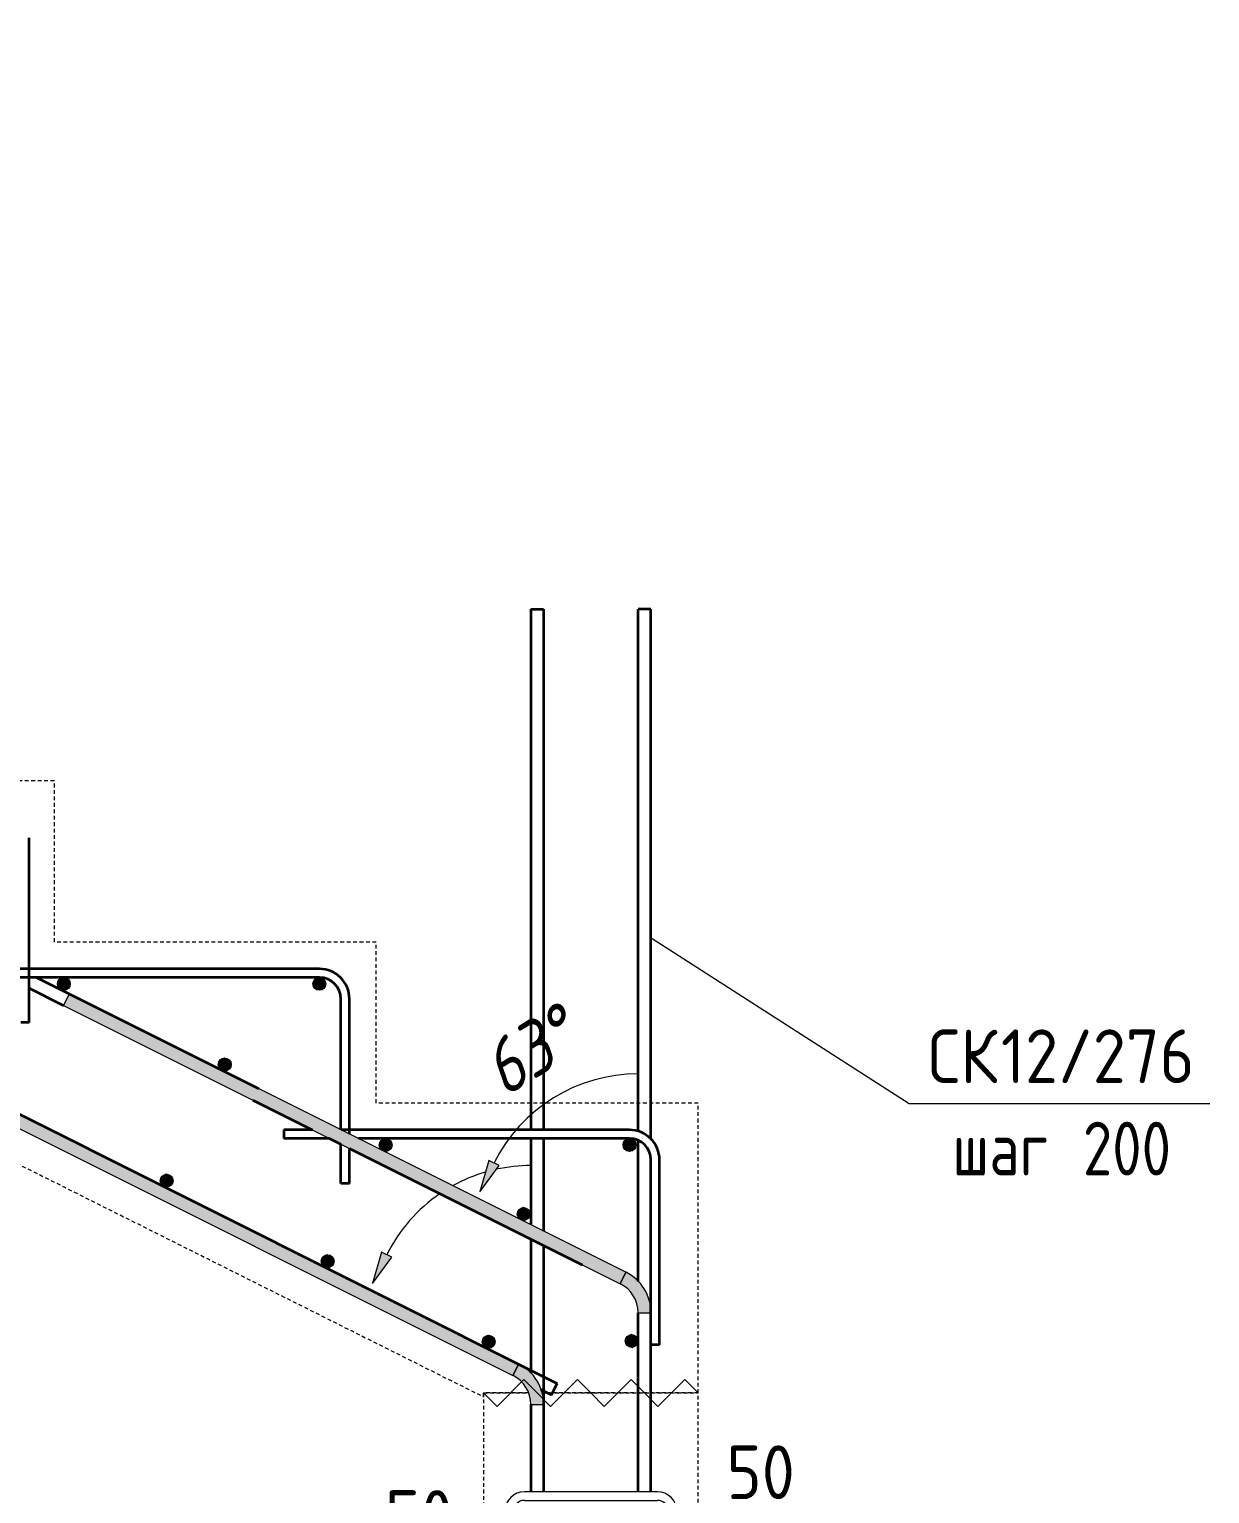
# Model space of a CAD drawing. Header units: millimetres. Extents: x -35194 to -15704, y -2621 to 78616.
# Drawn here: x -22963 to -21863, y -1434 to -70 of the extents above; entities that cross this region are included whole.
import ezdxf

# ---------------------------------------------------------------- set-up
doc = ezdxf.new("R2010")
doc.units = ezdxf.units.MM
doc.linetypes.add('01 Штриховая _4 мм_', pattern=[6, 3.5, -2.5])
for name, color, linetype, lineweight in [('AA_Dim', 7, 'Continuous', 9), ('AA_Dim-20', 7, 'Continuous', 9), ('AA_Oformlenie', 7, 'Continuous', 9), ('AA_Vinoska', 7, 'Continuous', 9), ('KR_Armatura', 7, 'Continuous', 20), ('KR_Armatura_Tonkie', 7, 'Continuous', 20)]:
    doc.layers.add(name, color=color, linetype=linetype, lineweight=lineweight)
for name, color, linetype, lineweight, true_color in [('AF_Perekritie', 7, 'Continuous', 60, 0x006a35), ('AF_Perekritie_Опалубка', 7, 'Continuous', 60, 0x006a35), ('AF_Stena_Опалубка', 7, 'Continuous', 20, 0x0063c6)]:
    doc.layers.add(name, color=color, linetype=linetype, lineweight=lineweight, true_color=true_color)
doc.styles.add('ISOCPEUR_1', font='isocpeur.TTF', dxfattribs={"width": 0.9, "height": 50})
doc.styles.add('ISOCPEUR_2', font='isocpeur.TTF', dxfattribs={"width": 0.8, "height": 50})
doc.styles.add('ISOCPEUR_I', font='isocpeui.ttf', dxfattribs={"width": 0.85, "height": 50})
doc.dimstyles.new('00_Точн_3_знака__прозр__1', dxfattribs={"dimscale": 304.8, "dimtxt": 50.137748, "dimasz": 0.111549, "dimexe": 0.098425, "dimexo": 0.065617, "dimgap": 0.006562, "dimtad": 1, "dimdec": 3, "dimrnd": 0.001, "dimdsep": 46, "dimtxsty": 'ISOCPEUR_1', "dimblk1": 'OBLIQUE', "dimblk2": 'OBLIQUE', "dimsah": 1, "dimcen": 0.09, "dimdle": 0.098425, "dimazin": 0, "dimtfac": 1, "dimtdec": 4, "dimtix": 1, "dimtmove": 1, "dimatfit": 3, "dimfxl": 1, "dimtvp": 1, "dimtolj": 1, "dimtzin": 0, "dimlwd": 18, "dimlwe": 18, "dimarcsym": 2})

# ---------------------------------------------------------------- blocks, each defined once
blk = doc.blocks.new('Ktcnybwf - Лестница-3686718-А-А Арм')
at = {"layer": 'AF_Perekritie', "linetype": '01 Штриховая _4 мм_', "lineweight": 20}
for p, q in [((32180.1, -70), (31880.1, -70)), ((32180.1, -170), (32180.1, -70)), ((32480.1, -170), (32180.1, -170)), ((32480.1, -320), (32480.1, -170)), ((31880.1, -270), (31932.8, -270)), ((31932.8, -270), (34080.1, -1343.6)), ((32780.1, -320), (32480.1, -320)), ((32780.1, -470), (32780.1, -320)), ((33080.1, -470), (32780.1, -470)), ((33080.1, -620), (33080.1, -470)), ((33380.1, -620), (33080.1, -620)), ((33380.1, -770), (33380.1, -620)), ((33680.1, -770), (33380.1, -770)), ((33680.1, -920), (33680.1, -770)), ((33980.1, -920), (33680.1, -920)), ((33980.1, -1070), (33980.1, -920)), ((34280.1, -1070), (33980.1, -1070)), ((34280.1, -1340), (34280.1, -1070)), ((34080.1, -1343.6), (34080.1, -1340)), ((34080.1, -1340), (34122, -1340)), ((34134.6, -1340), (34280.1, -1340))]:
    blk.add_line(p, q, dxfattribs=at)
blk = doc.blocks.new('079_Обозначение загиба стержня _ЭлУзла_ - Сплошные линии-3858659-А-А Арм')
at = {"layer": 'AA_Oformlenie'}
for points in [[(34107.5, -1323.7), (34112.8, -1313), (33594, -1053.7), (33588.6, -1064.5), (33978, -1259)], [(33976.5, -1238), (33994.6, -1213.5), (33985.1, -1208.8), (33978, -1232.8)], [(34136.1, -1350.6), (34135, -1341.3), (34132, -1332.6), (34127.1, -1324.7), (34120.6, -1318), (34112.8, -1313), (34107.5, -1323.7), (34113, -1327.3), (34117.7, -1332.1), (34121.2, -1337.7), (34123.3, -1344), (34124.1, -1350.6), (34125, -1350.6)]]:
    blk.add_hatch(color=256, dxfattribs=at).paths.add_polyline_path(points)
for p, q in [((33594, -1053.7), (33588.6, -1064.5)), ((33594, -1053.7), (33588.6, -1064.5)), ((34112.8, -1313), (33594, -1053.7)), ((34112.8, -1313), (33594, -1053.7)), ((33588.6, -1064.5), (34107.5, -1323.7)), ((33588.6, -1064.5), (34107.5, -1323.7)), ((33985.1, -1208.8), (33976.5, -1238)), ((33976.5, -1238), (33994.6, -1213.5)), ((33994.6, -1213.5), (33985.1, -1208.8)), ((34112.8, -1313), (34107.5, -1323.7)), ((34107.5, -1323.7), (34112.8, -1313)), ((34124.1, -1350.6), (34136.1, -1350.6))]:
    blk.add_line(p, q, dxfattribs=at)
for centre, radius, start, end in [((34124.1, -1278.2), 150, 90, 102.3712), ((34124.1, -1278.2), 150, 106.5097, 118.7974), ((34124.1, -1278.2), 150, 124.1972, 153.45), ((34094.1, -1350.6), 42, 360, 63.45), ((34094.1, -1350.6), 42, 360, 63.45), ((34094.1, -1350.6), 30, 360, 63.45), ((34094.1, -1350.6), 30, 360, 63.45)]:
    blk.add_arc(centre, radius, start, end, dxfattribs=at)
blk = doc.blocks.new('079_Обозначение загиба стержня _ЭлУзла_ - Сплошные линии-3858666-А-А Арм')
at = {"layer": 'AA_Oformlenie'}
for points in [[(34207.5, -1238.4), (34212.8, -1227.6), (33694, -968.4), (33688.6, -979.1), (34070.1, -1169.7)], [(34076.5, -1152.6), (34094.6, -1128.2), (34085.1, -1123.4)], [(34236.1, -1265.2), (34235, -1256), (34232, -1247.2), (34227.1, -1239.3), (34220.6, -1232.7), (34212.8, -1227.6), (34207.5, -1238.4), (34213, -1242), (34217.7, -1246.7), (34221.2, -1252.4), (34223.3, -1258.6), (34224.1, -1265.2)]]:
    blk.add_hatch(color=256, dxfattribs=at).paths.add_polyline_path(points)
for p, q in [((33694, -968.4), (33688.6, -979.1)), ((33694, -968.4), (33688.6, -979.1)), ((33688.6, -979.1), (34207.5, -1238.4)), ((33688.6, -979.1), (34207.5, -1238.4)), ((34212.8, -1227.6), (33694, -968.4)), ((34212.8, -1227.6), (33694, -968.4)), ((34085.1, -1123.4), (34076.5, -1152.6)), ((34076.5, -1152.6), (34094.6, -1128.2)), ((34094.6, -1128.2), (34085.1, -1123.4)), ((34212.8, -1227.6), (34207.5, -1238.4)), ((34207.5, -1238.4), (34212.8, -1227.6)), ((34224.1, -1265.2), (34236.1, -1265.2))]:
    blk.add_line(p, q, dxfattribs=at)
for centre, radius, start, end in [((34224.1, -1192.8), 150, 90, 153.45), ((34194.1, -1265.2), 30, 360, 63.45), ((34194.1, -1265.2), 30, 360, 63.45), ((34194.1, -1265.2), 42, 360, 63.45), ((34194.1, -1265.2), 42, 360, 63.45)]:
    blk.add_arc(centre, radius, start, end, dxfattribs=at)
blk = doc.blocks.new('079_Шпилька _ЭлУзла_ - d8 А240-3872181-А-А Арм')
at = {"layer": 'AA_Oformlenie'}
for p, q in [((30442.1, -632), (30318.1, -632)), ((30318.1, -640), (30442.1, -640)), ((30358.1, -660), (30318.1, -660)), ((30318.1, -668), (30358.1, -668)), ((30358.1, -668), (30358.1, -660)), ((30442.1, -660), (30402.1, -660)), ((30402.1, -660), (30402.1, -668)), ((30402.1, -668), (30442.1, -668))]:
    blk.add_line(p, q, dxfattribs=at)
for centre, radius, start, end in [((30318.1, -650), 18, 90, 270), ((30318.1, -650), 10, 90, 270), ((30442.1, -650), 18, 270, 90), ((30442.1, -650), 10, 270, 90)]:
    blk.add_arc(centre, radius, start, end, dxfattribs=at)
blk = doc.blocks.new('Последовательность узлов - 3мм масшт20-904339-А-А Арм')
at = {"layer": 'AA_Oformlenie'}
for p, q in [((34117.6, -1327.5), (34092.6, -1352.5)), ((34130.1, -1340), (34117.6, -1327.5)), ((34167.6, -1327.5), (34142.6, -1352.5)), ((34180.1, -1340), (34167.6, -1327.5)), ((34217.6, -1327.5), (34192.6, -1352.5)), ((34230.1, -1340), (34217.6, -1327.5)), ((34267.6, -1327.5), (34242.6, -1352.5)), ((34280.1, -1340), (34267.6, -1327.5)), ((34080.1, -1340), (34092.6, -1352.5)), ((34130.1, -1340), (34142.6, -1352.5)), ((34180.1, -1340), (34192.6, -1352.5)), ((34230.1, -1340), (34242.6, -1352.5))]:
    blk.add_line(p, q, dxfattribs=at)
blk = doc.blocks.new('DIMBLOCK59-А-А Арм')
at = {"layer": 'AA_Dim-20', "color": 30, "lineweight": 18, "true_color": 0xff8000, "transparency": 16777216}
for p, q in [((-22333.7, -1456), (-22365.2, -1556.8)), ((-22251.3, -1456), (-22333.7, -1456)), ((-22390.2, -1560.8), (-22390.2, -1526.8)), ((-22340.2, -1560.8), (-22340.2, -1526.8)), ((-22340.2, -1556.8), (-22390.2, -1556.8)), ((-22390.2, -1556.8), (-22390.2, -1560.8)), ((-22340.2, -1556.8), (-22340.2, -1560.8))]:
    blk.add_line(p, q, dxfattribs=at)
at = {"layer": 'AA_Dim-20', "color": 30, "lineweight": 30, "true_color": 0xff8000, "transparency": 16777216}
for p, q in [((-22390.2, -1556.8), (-22373.2, -1539.8)), ((-22340.2, -1556.8), (-22323.2, -1539.8)), ((-22390.2, -1556.8), (-22407.2, -1573.8)), ((-22340.2, -1556.8), (-22357.2, -1573.8))]:
    blk.add_line(p, q, dxfattribs=at)
at = {"layer": 'AA_Dim-20', "color": 0, "lineweight": 18, "transparency": 16777216, "insert": (-22313.7, -1388.8), "char_height": 50, "width": 74.923, "attachment_point": 1, "line_spacing_factor": 1.135194, "style": 'ISOCPEUR_1'}
blk.add_mtext('50', dxfattribs=at)
blk = doc.blocks.new('_Oblique')
at = {"color": 0, "linetype": 'ByBlock', "lineweight": -2}
blk.add_line((-0.5, -0.5), (0.5, 0.5), dxfattribs=at)
blk = doc.blocks.new('DIMBLOCK61-А-А Арм')
at = {"layer": 'AA_Dim-20', "color": 30, "lineweight": 18, "true_color": 0xff8000, "transparency": 16777216}
for p, q in [((-22631.8, -1497.6), (-22549.4, -1497.6)), ((-22549.4, -1497.6), (-22515.2, -1556.8)), ((-22540.2, -1560.8), (-22540.2, -1526.8)), ((-22490.2, -1560.8), (-22490.2, -1526.8)), ((-22490.2, -1556.8), (-22540.2, -1556.8)), ((-22540.2, -1556.8), (-22540.2, -1560.8)), ((-22490.2, -1556.8), (-22490.2, -1560.8))]:
    blk.add_line(p, q, dxfattribs=at)
at = {"layer": 'AA_Dim-20', "color": 30, "lineweight": 30, "true_color": 0xff8000, "transparency": 16777216}
for p, q in [((-22540.2, -1556.8), (-22523.2, -1539.8)), ((-22490.2, -1556.8), (-22473.2, -1539.8)), ((-22540.2, -1556.8), (-22557.2, -1573.8)), ((-22490.2, -1556.8), (-22507.2, -1573.8))]:
    blk.add_line(p, q, dxfattribs=at)
at = {"layer": 'AA_Dim-20', "color": 0, "lineweight": 18, "transparency": 16777216, "insert": (-22631.8, -1430.5), "char_height": 50, "width": 74.923, "attachment_point": 1, "line_spacing_factor": 1.135194, "style": 'ISOCPEUR_1'}
blk.add_mtext('50', dxfattribs=at)
blk = doc.blocks.new('042_М_Арматуры - Диам длина поз _ Шаг-2260295-А-А Арм')
at = {"layer": 'AA_Vinoska'}
blk.add_line((30652.1, -636), (30932.1, -636), dxfattribs=at)

msp = doc.modelspace()

# ---------------------------------------------------------------- hatches: boundary and pattern name
at = {"layer": 'KR_Armatura'}
h = msp.add_hatch(color=256, dxfattribs=at)
edge = h.paths.add_edge_path()
edge.add_arc((-22931.3113, -959.0867), 6, 0, 360)
for points in [[(-22930.9518, -965.0759), (-22925.9447, -961.77), (-22926.3042, -955.7807), (-22931.6708, -953.0975), (-22936.6778, -956.4034), (-22936.3183, -962.3926)], [(-22696.1665, -964.1962), (-22690.1665, -964.1962), (-22687.1665, -959), (-22690.1665, -953.8038), (-22696.1665, -953.8038), (-22699.1665, -959)], [(-22780.9563, -1040.0736), (-22775.9493, -1036.7677), (-22776.3088, -1030.7785), (-22781.6753, -1028.0952), (-22786.6824, -1031.4011), (-22786.3229, -1037.3903)], [(-22630.9609, -1115.0713), (-22625.9538, -1111.7654), (-22626.3133, -1105.7762), (-22631.6799, -1103.0929), (-22636.687, -1106.3988), (-22636.3275, -1112.3881)], [(-22407.1665, -1114.1962), (-22401.1665, -1114.1962), (-22398.1665, -1109), (-22401.1665, -1103.8038), (-22407.1665, -1103.8038), (-22410.1665, -1109), (-22407.3934, -1113.8032)], [(-22835.0687, -1148.2991), (-22830.0616, -1144.9931), (-22830.4211, -1139.0039), (-22835.7877, -1136.3206), (-22840.7948, -1139.6266), (-22840.4353, -1145.6158)], [(-22502.3984, -1179.3526), (-22497.3913, -1176.0467), (-22497.7508, -1170.0574), (-22503.1174, -1167.3742), (-22508.1244, -1170.6801), (-22507.7649, -1176.6693), (-22507.3934, -1176.8551)], [(-22685.0733, -1223.2968), (-22680.0662, -1219.9908), (-22680.4257, -1214.0016), (-22685.7923, -1211.3183), (-22690.7993, -1214.6243), (-22690.4398, -1220.6135)], [(-22535.0778, -1298.2945), (-22530.0708, -1294.9886), (-22530.4303, -1288.9993), (-22535.7968, -1286.3161), (-22540.8039, -1289.622), (-22540.4444, -1295.6112)], [(-22401.739, -1297.5561), (-22396.7319, -1294.2502), (-22397.0914, -1288.261), (-22402.4579, -1285.5777), (-22407.465, -1288.8836), (-22407.1055, -1294.8729)]]:
    msp.add_hatch(color=256, dxfattribs=at).paths.add_polyline_path(points)
h = msp.add_hatch(color=256, dxfattribs=at)
edge = h.paths.add_edge_path()
edge.add_arc((-22693.1665, -959), 6, 0, 360)
h = msp.add_hatch(color=256, dxfattribs=at)
edge = h.paths.add_edge_path()
edge.add_arc((-22781.3158, -1034.0844), 6, 0, 360)
h = msp.add_hatch(color=256, dxfattribs=at)
edge = h.paths.add_edge_path()
edge.add_arc((-22631.3204, -1109.0821), 6, 0, 360)
h = msp.add_hatch(color=256, dxfattribs=at)
edge = h.paths.add_edge_path()
edge.add_arc((-22404.1665, -1109), 6, 0, 360)
h = msp.add_hatch(color=256, dxfattribs=at)
edge = h.paths.add_edge_path()
edge.add_arc((-22835.4282, -1142.3098), 6, 0, 360)
h = msp.add_hatch(color=256, dxfattribs=at)
edge = h.paths.add_edge_path()
edge.add_arc((-22502.7579, -1173.3634), 6, 0, 360)
h = msp.add_hatch(color=256, dxfattribs=at)
edge = h.paths.add_edge_path()
edge.add_arc((-22685.4328, -1217.3076), 6, 0, 360)
h = msp.add_hatch(color=256, dxfattribs=at)
edge = h.paths.add_edge_path()
edge.add_arc((-22535.4373, -1292.3053), 6, 0, 360)
h = msp.add_hatch(color=256, dxfattribs=at)
edge = h.paths.add_edge_path()
edge.add_arc((-22402.0985, -1291.5669), 6, 0, 360)

# ---------------------------------------------------------------- linework, layer by layer
at = {"layer": 'AA_Vinoska'}
msp.add_line((-22383.1035, -916.8354), (-22143.468, -1070.4197), dxfattribs=at)
at = {"layer": 'AF_Stena_Опалубка', "linetype": '01 Штриховая _4 мм_'}
for p, q in [((-22498.2706, -1340), (-22540.1665, -1340)), ((-22540.1665, -1340), (-22540.1665, -1700)), ((-22340.1665, -1340), (-22485.6542, -1340)), ((-22340.1665, -1700), (-22340.1665, -1340))]:
    msp.add_line(p, q, dxfattribs=at)
at = {"layer": 'KR_Armatura'}
for p, q in [((-22931.6708, -953.0975), (-22936.6778, -956.4034)), ((-22926.3042, -955.7807), (-22931.6708, -953.0975)), ((-22696.1665, -953.8038), (-22699.1665, -959)), ((-22690.1665, -953.8038), (-22696.1665, -953.8038)), ((-22687.1665, -959), (-22690.1665, -953.8038)), ((-22936.6778, -956.4034), (-22936.3183, -962.3926)), ((-22936.3183, -962.3926), (-22930.9518, -965.0759)), ((-22930.9518, -965.0759), (-22925.9447, -961.77)), ((-22925.9447, -961.77), (-22926.3042, -955.7807)), ((-22699.1665, -959), (-22696.1665, -964.1962)), ((-22696.1665, -964.1962), (-22690.1665, -964.1962)), ((-22690.1665, -964.1962), (-22687.1665, -959)), ((-22781.6753, -1028.0952), (-22786.6824, -1031.4011)), ((-22786.6824, -1031.4011), (-22786.3229, -1037.3903)), ((-22776.3088, -1030.7785), (-22781.6753, -1028.0952)), ((-22775.9493, -1036.7677), (-22776.3088, -1030.7785)), ((-22786.3229, -1037.3903), (-22780.9563, -1040.0736)), ((-22780.9563, -1040.0736), (-22775.9493, -1036.7677)), ((-22631.6799, -1103.0929), (-22636.687, -1106.3988)), ((-22626.3133, -1105.7762), (-22631.6799, -1103.0929)), ((-22407.1665, -1103.8038), (-22410.1665, -1109)), ((-22401.1665, -1103.8038), (-22407.1665, -1103.8038)), ((-22398.1665, -1109), (-22401.1665, -1103.8038)), ((-22636.687, -1106.3988), (-22636.3275, -1112.3881)), ((-22636.3275, -1112.3881), (-22630.9609, -1115.0713)), ((-22630.9609, -1115.0713), (-22625.9538, -1111.7654)), ((-22625.9538, -1111.7654), (-22626.3133, -1105.7762)), ((-22410.1665, -1109), (-22407.3934, -1113.8032)), ((-22407.3934, -1113.8032), (-22407.1665, -1114.1962)), ((-22407.1665, -1114.1962), (-22401.1665, -1114.1962)), ((-22401.1665, -1114.1962), (-22398.1665, -1109)), ((-22835.7877, -1136.3206), (-22840.7948, -1139.6266)), ((-22840.7948, -1139.6266), (-22840.4353, -1145.6158)), ((-22830.4211, -1139.0039), (-22835.7877, -1136.3206)), ((-22835.0687, -1148.2991), (-22830.0616, -1144.9931)), ((-22830.0616, -1144.9931), (-22830.4211, -1139.0039)), ((-22840.4353, -1145.6158), (-22835.0687, -1148.2991)), ((-22503.1174, -1167.3742), (-22508.1244, -1170.6801)), ((-22508.1244, -1170.6801), (-22507.7649, -1176.6693)), ((-22497.7508, -1170.0574), (-22503.1174, -1167.3742)), ((-22497.3913, -1176.0467), (-22497.7508, -1170.0574)), ((-22507.7649, -1176.6693), (-22507.3934, -1176.8551)), ((-22507.3934, -1176.8551), (-22502.3984, -1179.3526)), ((-22502.3984, -1179.3526), (-22497.3913, -1176.0467)), ((-22685.7923, -1211.3183), (-22690.7993, -1214.6243)), ((-22680.4257, -1214.0016), (-22685.7923, -1211.3183)), ((-22690.7993, -1214.6243), (-22690.4398, -1220.6135)), ((-22690.4398, -1220.6135), (-22685.0733, -1223.2968)), ((-22685.0733, -1223.2968), (-22680.0662, -1219.9908)), ((-22680.0662, -1219.9908), (-22680.4257, -1214.0016)), ((-22535.7968, -1286.3161), (-22540.8039, -1289.622)), ((-22540.8039, -1289.622), (-22540.4444, -1295.6112)), ((-22540.4444, -1295.6112), (-22535.0778, -1298.2945)), ((-22530.4303, -1288.9993), (-22535.7968, -1286.3161)), ((-22535.0778, -1298.2945), (-22530.0708, -1294.9886)), ((-22530.0708, -1294.9886), (-22530.4303, -1288.9993)), ((-22402.4579, -1285.5777), (-22407.465, -1288.8836)), ((-22407.465, -1288.8836), (-22407.1055, -1294.8729)), ((-22407.1055, -1294.8729), (-22401.739, -1297.5561)), ((-22397.0914, -1288.261), (-22402.4579, -1285.5777)), ((-22401.739, -1297.5561), (-22396.7319, -1294.2502)), ((-22396.7319, -1294.2502), (-22397.0914, -1288.261))]:
    msp.add_line(p, q, dxfattribs=at)
for centre in [(-22931.3113, -959.0867), (-22693.1665, -959), (-22781.3158, -1034.0844), (-22631.3204, -1109.0821), (-22404.1665, -1109), (-22835.4282, -1142.3098), (-22502.7579, -1173.3634), (-22685.4328, -1217.3076), (-22535.4373, -1292.3053), (-22402.0985, -1291.5669)]:
    msp.add_circle(centre, 6, dxfattribs=at)
at = {"layer": 'KR_Armatura_Tonkie', "lineweight": 35}
for p, q in [((-24668.6013, -232.434), (-22471.4367, -1331.0094)), ((-22496.1665, -610), (-22496.1665, -1095)), ((-22496.1665, -610), (-22484.1665, -610)), ((-22484.1665, -610), (-22484.1665, -1095)), ((-22384.1665, -610), (-22396.1665, -610)), ((-22396.1665, -1096.266), (-22396.1665, -610)), ((-22384.1665, -1103.463), (-22384.1665, -610)), ((-22963.4848, -995), (-22963.4848, -823)), ((-22693.1685, -945), (-23015.1685, -945)), ((-22693.1685, -953), (-23015.1685, -953)), ((-22956.9011, -953), (-22749.9107, -1056.4952)), ((-22963.4848, -963.1245), (-22931.5699, -979.082)), ((-22673.1685, -1094.8411), (-22673.1685, -973)), ((-22665.1685, -1098.8385), (-22665.1685, -973)), ((-22963.4848, -995), (-22971.4848, -995)), ((-22755.2759, -1067.229), (-22699.7339, -1095)), ((-22699.6974, -1095), (-22726.1665, -1095)), ((-22726.1665, -1095), (-22726.1665, -1103)), ((-22683.6869, -1103), (-22726.1665, -1103)), ((-22683.7339, -1103), (-22673.1685, -1108.2827)), ((-22404.1665, -1095), (-22672.8505, -1095)), ((-22404.1665, -1103), (-22656.8399, -1103)), ((-22496.1665, -1103), (-22496.1665, -1183.2839)), ((-22484.1665, -1103), (-22484.1665, -1189.28)), ((-22673.1685, -1145), (-22673.1685, -1108.2557)), ((-22665.1685, -1145), (-22665.1685, -1112.2531)), ((-22665.1685, -1112.2827), (-22448.2377, -1220.7481)), ((-22396.1665, -1236.186), (-22396.1665, -1104.8511)), ((-22384.1665, -1432), (-22384.1665, -1123)), ((-22384.1665, -1295), (-22384.1665, -1123)), ((-22376.1665, -1295), (-22376.1665, -1123)), ((-22665.1685, -1145), (-22673.1685, -1145)), ((-22496.1665, -1196.6986), (-22496.1665, -1321.5384)), ((-22484.1665, -1202.6947), (-22484.1665, -1432)), ((-22396.1665, -1432), (-22396.1665, -1265.2122)), ((-22376.1665, -1295), (-22384.1665, -1295)), ((-22476.8032, -1341.7425), (-22471.4367, -1331.0094)), ((-22486.7728, -1336.7577), (-22476.8032, -1341.7425)), ((-22496.1665, -1350.5647), (-22496.1665, -1432))]:
    msp.add_line(p, q, dxfattribs=at)
for centre, radius, start in [((-22693.1685, -973), 28, 360), ((-22693.1685, -973), 20, 0), ((-22404.1665, -1123), 28, 360), ((-22404.1665, -1123), 20, 0)]:
    msp.add_arc(centre, radius, start, 90, dxfattribs=at)

# ---------------------------------------------------------------- block references
at = {"layer": 'AA_Oformlenie'}
for name, p in [('079_Обозначение загиба стержня _ЭлУзла_ - Сплошные линии-3858666-А-А Арм', (-56620.2281, 0)), ('079_Обозначение загиба стержня _ЭлУзла_ - Сплошные линии-3858659-А-А Арм', (-56620.2281, 0)), ('Последовательность узлов - 3мм масшт20-904339-А-А Арм', (-56620.2281, 0)), ('079_Шпилька _ЭлУзла_ - d8 А240-3872181-А-А Арм', (-52820.2281, -800))]:
    msp.add_blockref(name, p, dxfattribs=at)
at = {"layer": 'AA_Vinoska'}
msp.add_blockref('042_М_Арматуры - Диам длина поз _ Шаг-2260295-А-А Арм', (-52795.5576, -434.4604), dxfattribs=at)
at = {"layer": 'AF_Perekritie_Опалубка', "linetype": '01 Штриховая _4 мм_', "lineweight": 20}
msp.add_blockref('Ktcnybwf - Лестница-3686718-А-А Арм', (-56620.2281, 0), dxfattribs=at)

# ---------------------------------------------------------------- texts
at = {"layer": 'AA_Vinoska', "insert": (-22547.1303, -1022.8114), "char_height": 50, "width": 106.303763, "attachment_point": 1, "rotation": 31.725, "style": 'ISOCPEUR_I'}
msp.add_mtext('63°', dxfattribs=at)
at = {"layer": 'AA_Vinoska', "char_height": 50, "attachment_point": 1}
for s, insert, width, style in [('СК', (-22125.9452, -1001.4148), 82.253137, 'ISOCPEUR_1'), ('12/276', (-22058.0796, -1001.4148), 222.227775, 'ISOCPEUR_1'), (' 200', (-22007.1269, -1087.3958), 133.4008, 'ISOCPEUR_2'), ('шаг', (-22103.4352, -1087.3958), 116.7257, 'ISOCPEUR_2')]:
    msp.add_mtext(s, dxfattribs=dict(at, insert=insert, width=width, style=style))

# ---------------------------------------------------------------- dimensions: what is measured, and where the dimension line sits
at = {"layer": 'AA_Dim', "color": 30, "lineweight": 18, "true_color": 0xff8000}
for base, p1, p2, picture, middle in [((-22390.1665, -1556.7627), (-22340.1665, -1580.8044), (-22390.1665, -1580.8044), 'DIMBLOCK59-А-А Арм', (-22276.2829, -1422.1819)), ((-22540.1665, -1556.7627), (-22490.1665, -1580.8044), (-22540.1665, -1580.8044), 'DIMBLOCK61-А-А Арм', (-22594.3527, -1463.7906))]:
    dim = msp.add_linear_dim(base=base, p1=p1, p2=p2, dimstyle='00_Точн_3_знака__прозр__1', override={"dimpost": '<>', "dimfxl": 50}, dxfattribs=at)
    dim.commit()
    dim.dimension.update_dxf_attribs({"geometry": picture, "text_midpoint": middle, "dimtype": 160})

doc.saveas('drawing.dxf')
